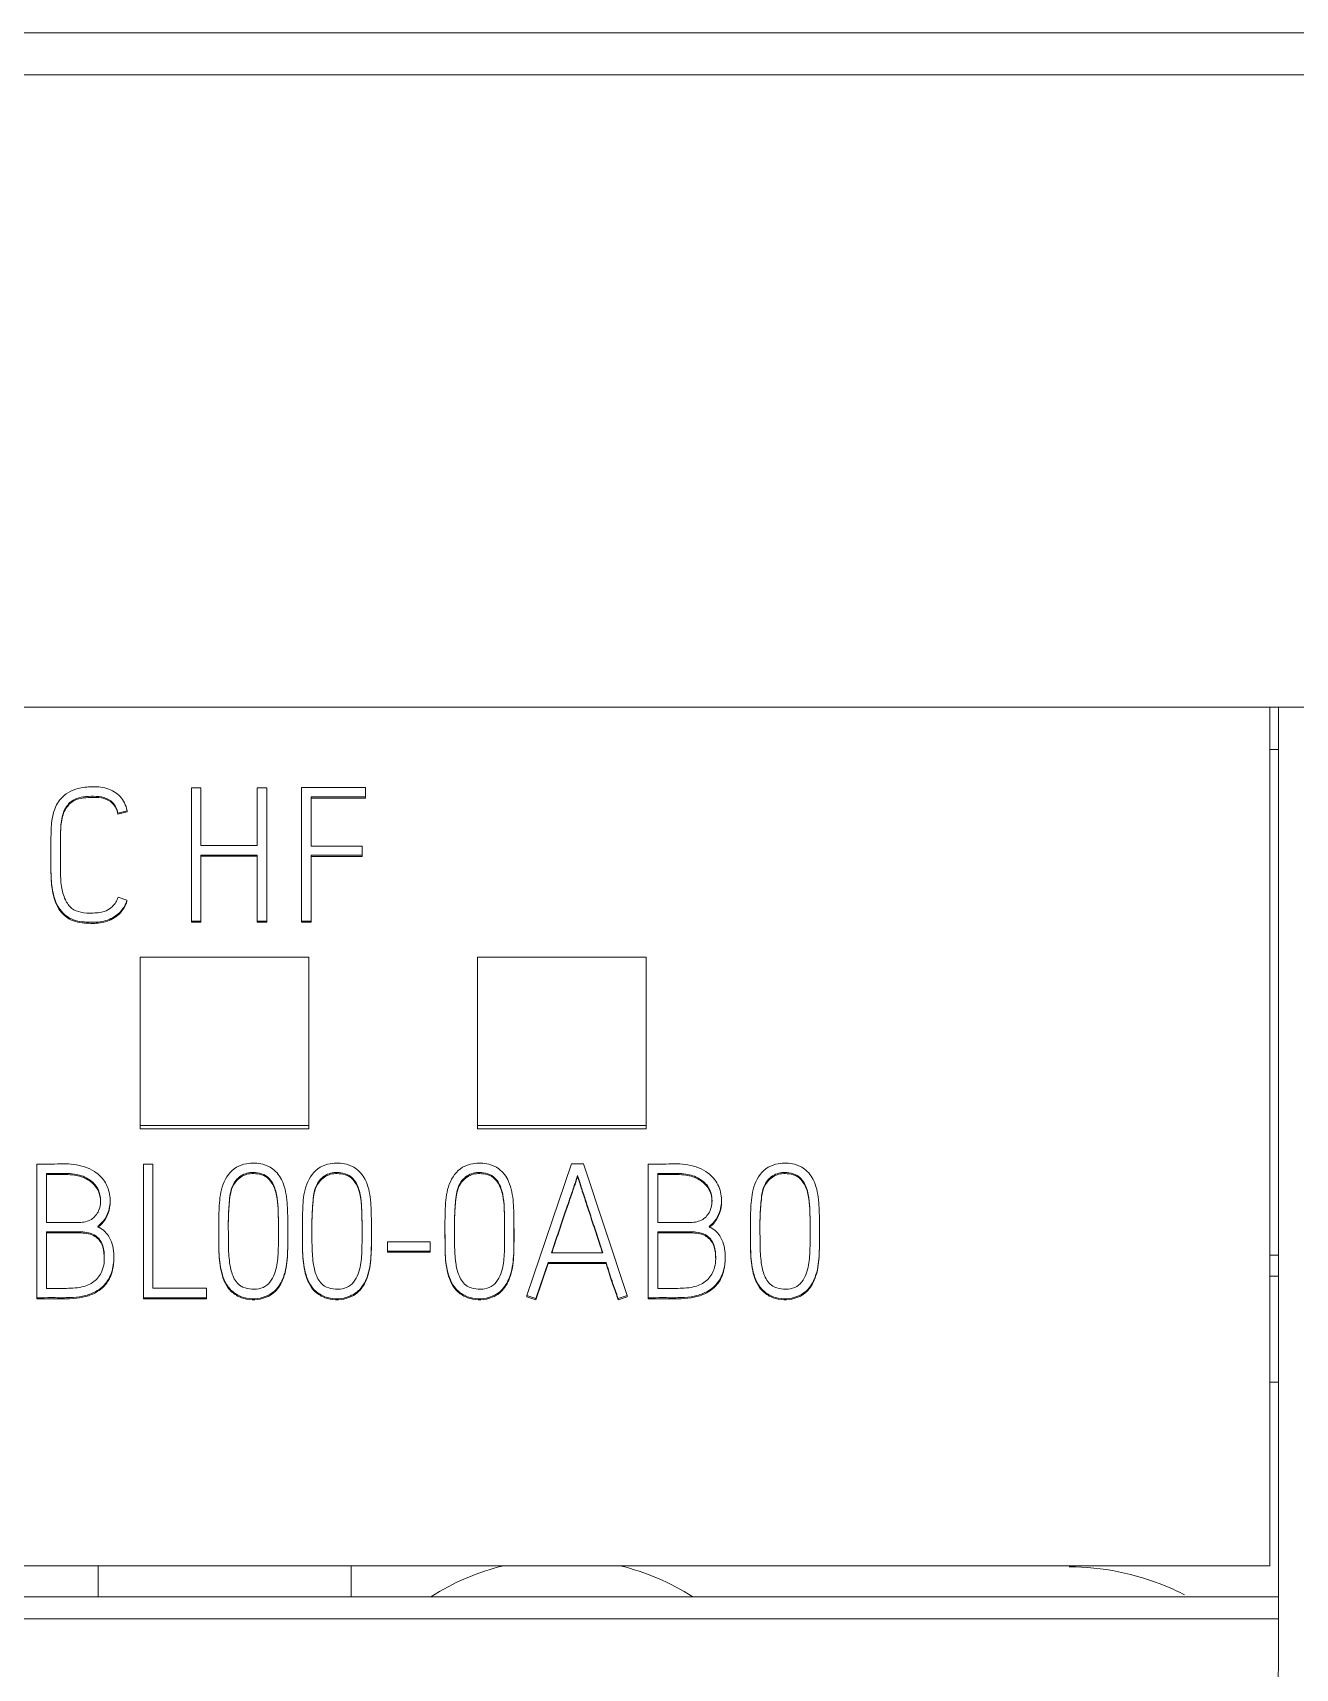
# Model space of a CAD drawing. Header units: millimetres. Extents: x 1359 to 3577, y 1336 to 3557.
# Drawn here: x 2626.29 to 2641.27, y 3042.16 to 3061.56 of the extents above; entities that cross this region are included whole.
import ezdxf

# ---------------------------------------------------------------- set-up
doc = ezdxf.new("R2010")
doc.units = ezdxf.units.MM
doc.layers.add('000-PI-Oprema', color=30, linetype='Continuous', lineweight=5)
doc.layers.add('002-PI-Kabelska kanalica', color=150, linetype='Continuous')

msp = doc.modelspace()

# ---------------------------------------------------------------- linework, layer by layer
at = {"layer": '000-PI-Oprema', "color": 0, "linetype": 'ByBlock', "lineweight": 0}
for p, q in [((2640.971, 3053.556), (2616.171, 3053.556)), ((2640.971, 3053.556), (2641.071, 3053.556)), ((2640.971, 3043.373), (2640.971, 3053.556)), ((2645.971, 3053.556), (2641.071, 3053.556)), ((2641.071, 3053.056), (2640.971, 3053.056)), ((2629.483, 3052.603), (2629.483, 3051.02)), ((2630.244, 3052.603), (2629.483, 3052.603)), ((2630.244, 3052.491), (2630.244, 3052.603)), ((2628.178, 3052.601), (2628.178, 3051.018)), ((2628.289, 3052.601), (2628.178, 3052.601)), ((2628.289, 3051.914), (2628.289, 3052.601)), ((2629.072, 3052.601), (2628.959, 3052.601)), ((2628.959, 3052.601), (2628.959, 3051.914)), ((2629.072, 3051.018), (2629.072, 3052.601)), ((2629.596, 3051.909), (2629.596, 3052.491)), ((2629.596, 3052.491), (2630.244, 3052.491)), ((2629.596, 3052.478), (2630.244, 3052.478)), ((2630.244, 3052.491), (2630.244, 3052.478)), ((2627.415, 3052.328), (2627.306, 3052.301)), ((2627.415, 3052.315), (2627.306, 3052.288)), ((2627.306, 3052.301), (2627.306, 3052.288)), ((2627.415, 3052.328), (2627.415, 3052.315)), ((2626.511, 3051.966), (2626.511, 3051.954)), ((2626.511, 3051.831), (2626.511, 3051.844)), ((2628.959, 3051.914), (2628.289, 3051.914)), ((2630.204, 3051.909), (2629.596, 3051.909)), ((2630.204, 3051.799), (2630.204, 3051.909)), ((2626.511, 3051.666), (2626.511, 3051.653)), ((2628.289, 3051.018), (2628.289, 3051.802)), ((2628.289, 3051.802), (2628.959, 3051.802)), ((2628.289, 3051.789), (2628.959, 3051.789)), ((2628.959, 3051.802), (2628.959, 3051.018)), ((2629.596, 3051.02), (2629.596, 3051.799)), ((2629.596, 3051.799), (2630.204, 3051.799)), ((2629.596, 3051.787), (2630.204, 3051.787)), ((2630.204, 3051.799), (2630.204, 3051.787)), ((2627.308, 3051.304), (2627.412, 3051.267)), ((2627.412, 3051.267), (2627.412, 3051.254)), ((2628.178, 3051.018), (2628.289, 3051.018)), ((2628.178, 3051.018), (2628.178, 3051.005)), ((2628.178, 3051.005), (2628.289, 3051.005)), ((2628.289, 3051.018), (2628.289, 3051.005)), ((2628.959, 3051.018), (2628.959, 3051.005)), ((2628.959, 3051.018), (2629.072, 3051.018)), ((2628.959, 3051.005), (2629.072, 3051.005)), ((2629.072, 3051.018), (2629.072, 3051.005)), ((2629.483, 3051.02), (2629.596, 3051.02)), ((2629.483, 3051.02), (2629.483, 3051.007)), ((2629.483, 3051.007), (2629.596, 3051.007)), ((2629.596, 3051.02), (2629.596, 3051.007)), ((2627.571, 3050.592), (2627.571, 3048.593)), ((2629.571, 3050.592), (2627.571, 3050.592)), ((2629.571, 3048.593), (2629.571, 3050.592)), ((2631.571, 3050.592), (2631.571, 3048.593)), ((2633.571, 3050.592), (2631.571, 3050.592)), ((2633.571, 3048.593), (2633.571, 3050.592)), ((2627.571, 3048.593), (2627.571, 3048.555)), ((2627.571, 3048.593), (2629.571, 3048.593)), ((2627.571, 3048.555), (2629.571, 3048.555)), ((2629.571, 3048.593), (2629.571, 3048.555)), ((2631.571, 3048.593), (2631.571, 3048.555)), ((2631.571, 3048.593), (2633.571, 3048.593)), ((2631.571, 3048.555), (2633.571, 3048.555)), ((2633.571, 3048.593), (2633.571, 3048.555)), ((2632.687, 3048.141), (2632.157, 3046.576)), ((2632.829, 3048.141), (2632.687, 3048.141)), ((2633.346, 3046.576), (2632.829, 3048.141)), ((2626.345, 3046.552), (2626.345, 3048.137)), ((2626.458, 3048.025), (2626.458, 3047.444)), ((2627.608, 3048.137), (2627.608, 3046.552)), ((2627.721, 3048.137), (2627.608, 3048.137)), ((2627.721, 3046.664), (2627.721, 3048.137)), ((2632.758, 3048.001), (2632.758, 3047.988)), ((2633.597, 3046.552), (2633.597, 3048.137)), ((2633.71, 3048.025), (2633.71, 3047.444)), ((2627.213, 3047.689), (2627.213, 3047.709)), ((2634.465, 3047.689), (2634.465, 3047.709)), ((2628.502, 3047.403), (2628.502, 3047.39)), ((2629.321, 3047.359), (2629.321, 3047.372)), ((2629.494, 3047.403), (2629.494, 3047.39)), ((2630.313, 3047.359), (2630.313, 3047.372)), ((2631.185, 3047.403), (2631.185, 3047.39)), ((2632.004, 3047.359), (2632.004, 3047.372)), ((2634.808, 3047.403), (2634.808, 3047.39)), ((2635.628, 3047.359), (2635.628, 3047.372)), ((2626.458, 3047.334), (2626.458, 3046.662)), ((2630.504, 3047.215), (2630.504, 3047.102)), ((2631.01, 3047.215), (2630.504, 3047.215)), ((2631.01, 3047.102), (2631.01, 3047.215)), ((2633.71, 3047.334), (2633.71, 3046.662)), ((2627.258, 3047.017), (2627.258, 3047.029)), ((2630.504, 3047.102), (2630.504, 3047.09)), ((2630.504, 3047.102), (2631.01, 3047.102)), ((2630.504, 3047.09), (2631.01, 3047.09)), ((2631.01, 3047.102), (2631.01, 3047.09)), ((2633.058, 3047.083), (2632.448, 3047.083)), ((2634.51, 3047.017), (2634.51, 3047.029)), ((2640.971, 3047.056), (2641.071, 3047.056)), ((2632.263, 3046.541), (2632.41, 3046.97)), ((2632.263, 3046.528), (2632.41, 3046.958)), ((2632.41, 3046.97), (2632.41, 3046.958)), ((2632.41, 3046.97), (2633.096, 3046.97)), ((2632.41, 3046.958), (2633.096, 3046.958)), ((2633.096, 3046.97), (2633.096, 3046.958)), ((2640.971, 3046.806), (2641.071, 3046.806)), ((2628.355, 3046.664), (2627.721, 3046.664)), ((2628.355, 3046.552), (2628.355, 3046.664)), ((2626.345, 3046.552), (2626.345, 3046.539)), ((2627.608, 3046.552), (2627.608, 3046.539)), ((2627.608, 3046.552), (2628.355, 3046.552)), ((2627.608, 3046.539), (2628.355, 3046.539)), ((2628.355, 3046.552), (2628.355, 3046.539)), ((2632.157, 3046.576), (2632.157, 3046.564)), ((2632.157, 3046.576), (2632.263, 3046.541)), ((2632.157, 3046.564), (2632.263, 3046.528)), ((2632.263, 3046.541), (2632.263, 3046.528)), ((2633.238, 3046.541), (2633.346, 3046.576)), ((2633.238, 3046.528), (2633.346, 3046.564)), ((2633.238, 3046.541), (2633.238, 3046.528)), ((2633.346, 3046.576), (2633.346, 3046.564)), ((2633.597, 3046.552), (2633.597, 3046.539)), ((2640.971, 3045.551), (2641.071, 3045.551)), ((2640.971, 3043.373), (2616.171, 3043.373)), ((2627.071, 3043.373), (2627.071, 3043.005)), ((2630.071, 3043.373), (2630.071, 3043.005)), ((2641.071, 3043.005), (2616.071, 3043.005)), ((2641.071, 3042.742), (2616.071, 3042.742))]:
    msp.add_line(p, q, dxfattribs=at)
for start, end in [(103.753, 122.3801), (57.6199, 76.247)]:
    msp.add_arc((2632.571, 3040.556), 2.9, start, end, dxfattribs=at)
for points, knots in [([(2641.071, 3042.742), (2641.071, 3045.263), (2641.071, 3048.868), (2641.071, 3052.471), (2641.071, 3053.556)], [0, 0, 0, 0, 0.698854, 1, 1, 1, 1]), ([(2627.412, 3051.267), (2627.405, 3051.241), (2627.379, 3051.178), (2627.293, 3051.078), (2627.14, 3051.006), (2626.95, 3051.002), (2626.75, 3051.022), (2626.589, 3051.168), (2626.527, 3051.364), (2626.508, 3051.572), (2626.512, 3051.783), (2626.511, 3051.988), (2626.513, 3052.194), (2626.556, 3052.388), (2626.673, 3052.529), (2626.82, 3052.596), (2626.986, 3052.617), (2627.174, 3052.608), (2627.348, 3052.505), (2627.4, 3052.396), (2627.415, 3052.328)], [0, 0, 0, 0, 0.023749, 0.063372, 0.118592, 0.172501, 0.236244, 0.297229, 0.359591, 0.421629, 0.490644, 0.554667, 0.610982, 0.680492, 0.733777, 0.772528, 0.826559, 0.886213, 0.942216, 1, 1, 1, 1]), ([(2627.306, 3052.301), (2627.295, 3052.352), (2627.259, 3052.429), (2627.14, 3052.493), (2627.018, 3052.502), (2626.899, 3052.495), (2626.776, 3052.468), (2626.672, 3052.365), (2626.627, 3052.199), (2626.624, 3052.017), (2626.625, 3051.822), (2626.623, 3051.628), (2626.628, 3051.439), (2626.669, 3051.281), (2626.748, 3051.163), (2626.874, 3051.113), (2627.013, 3051.113), (2627.148, 3051.123), (2627.256, 3051.197), (2627.293, 3051.259), (2627.308, 3051.304)], [0, 0, 0, 0, 0.052928, 0.097969, 0.144851, 0.190624, 0.232935, 0.284925, 0.348337, 0.424764, 0.49245, 0.572241, 0.64631, 0.708712, 0.757514, 0.801091, 0.856423, 0.915681, 0.949914, 1, 1, 1, 1]), ([(2627.306, 3052.288), (2627.295, 3052.34), (2627.259, 3052.416), (2627.14, 3052.481), (2627.018, 3052.489), (2626.899, 3052.483), (2626.776, 3052.455), (2626.672, 3052.352), (2626.627, 3052.186), (2626.624, 3052.005), (2626.625, 3051.834), (2626.624, 3051.73), (2626.624, 3051.685)], [0, 0, 0, 0, 0.097342, 0.180178, 0.266401, 0.350584, 0.428399, 0.524015, 0.640638, 0.781197, 0.905681, 1, 1, 1, 1]), ([(2627.412, 3051.254), (2627.405, 3051.229), (2627.379, 3051.166), (2627.293, 3051.065), (2627.14, 3050.993), (2626.95, 3050.989), (2626.75, 3051.009), (2626.589, 3051.155), (2626.527, 3051.351), (2626.512, 3051.519), (2626.511, 3051.62), (2626.511, 3051.654)], [0, 0, 0, 0, 0.052439, 0.139927, 0.261857, 0.380889, 0.521635, 0.656293, 0.793992, 0.930972, 1, 1, 1, 1]), ([(2626.345, 3048.137), (2626.404, 3048.137), (2626.55, 3048.135), (2626.783, 3048.148), (2627.018, 3048.076), (2627.173, 3047.921), (2627.223, 3047.741), (2627.205, 3047.579), (2627.142, 3047.464), (2627.091, 3047.416), (2627.066, 3047.397)], [0, 0, 0, 0, 0.121799, 0.300471, 0.478612, 0.608153, 0.736749, 0.853072, 0.938599, 1, 1, 1, 1]), ([(2628.832, 3048.141), (2628.789, 3048.134), (2628.665, 3048.093), (2628.531, 3047.901), (2628.499, 3047.603), (2628.503, 3047.307), (2628.502, 3047.052), (2628.532, 3046.842), (2628.592, 3046.677), (2628.773, 3046.542), (2628.976, 3046.524), (2629.18, 3046.619), (2629.29, 3046.812), (2629.321, 3047.046), (2629.32, 3047.3), (2629.321, 3047.555), (2629.31, 3047.767), (2629.257, 3047.953), (2629.165, 3048.079), (2629.006, 3048.151), (2628.895, 3048.153), (2628.832, 3048.141)], [0, 0, 0, 0, 0.03125, 0.09375, 0.15625, 0.25, 0.3125, 0.34375, 0.40625, 0.4375, 0.5, 0.546875, 0.59375, 0.65625, 0.71875, 0.78125, 0.84375, 0.875, 0.921875, 0.953125, 1, 1, 1, 1]), ([(2629.824, 3048.141), (2629.781, 3048.134), (2629.657, 3048.093), (2629.523, 3047.901), (2629.491, 3047.603), (2629.495, 3047.307), (2629.494, 3047.052), (2629.524, 3046.842), (2629.584, 3046.677), (2629.765, 3046.542), (2629.968, 3046.524), (2630.171, 3046.619), (2630.282, 3046.812), (2630.313, 3047.046), (2630.312, 3047.3), (2630.313, 3047.555), (2630.302, 3047.767), (2630.249, 3047.953), (2630.157, 3048.079), (2629.998, 3048.151), (2629.887, 3048.153), (2629.824, 3048.141)], [0, 0, 0, 0, 0.03125, 0.09375, 0.15625, 0.25, 0.3125, 0.34375, 0.40625, 0.4375, 0.5, 0.546875, 0.59375, 0.65625, 0.71875, 0.78125, 0.84375, 0.875, 0.921875, 0.953125, 1, 1, 1, 1]), ([(2631.515, 3048.141), (2631.472, 3048.134), (2631.348, 3048.093), (2631.214, 3047.901), (2631.182, 3047.603), (2631.186, 3047.307), (2631.185, 3047.052), (2631.215, 3046.842), (2631.275, 3046.677), (2631.456, 3046.542), (2631.659, 3046.524), (2631.862, 3046.619), (2631.973, 3046.812), (2632.004, 3047.046), (2632.003, 3047.3), (2632.004, 3047.555), (2631.993, 3047.767), (2631.94, 3047.953), (2631.848, 3048.079), (2631.689, 3048.151), (2631.578, 3048.153), (2631.515, 3048.141)], [0, 0, 0, 0, 0.03125, 0.09375, 0.15625, 0.25, 0.3125, 0.34375, 0.40625, 0.4375, 0.5, 0.546875, 0.59375, 0.65625, 0.71875, 0.78125, 0.84375, 0.875, 0.921875, 0.953125, 1, 1, 1, 1]), ([(2633.597, 3048.137), (2633.656, 3048.137), (2633.802, 3048.135), (2634.035, 3048.148), (2634.27, 3048.076), (2634.425, 3047.921), (2634.475, 3047.741), (2634.457, 3047.579), (2634.394, 3047.464), (2634.343, 3047.416), (2634.318, 3047.397)], [0, 0, 0, 0, 0.121799, 0.300471, 0.478612, 0.608153, 0.736749, 0.853072, 0.938599, 1, 1, 1, 1]), ([(2635.138, 3048.141), (2635.096, 3048.134), (2634.972, 3048.093), (2634.838, 3047.901), (2634.806, 3047.603), (2634.81, 3047.307), (2634.809, 3047.052), (2634.838, 3046.842), (2634.899, 3046.677), (2635.08, 3046.542), (2635.283, 3046.524), (2635.486, 3046.619), (2635.597, 3046.812), (2635.628, 3047.046), (2635.627, 3047.3), (2635.628, 3047.555), (2635.616, 3047.767), (2635.564, 3047.953), (2635.472, 3048.079), (2635.312, 3048.151), (2635.202, 3048.153), (2635.138, 3048.141)], [0, 0, 0, 0, 0.03125, 0.09375, 0.15625, 0.25, 0.3125, 0.34375, 0.40625, 0.4375, 0.5, 0.546875, 0.59375, 0.65625, 0.71875, 0.78125, 0.84375, 0.875, 0.921875, 0.953125, 1, 1, 1, 1]), ([(2626.458, 3047.444), (2626.506, 3047.444), (2626.592, 3047.443), (2626.721, 3047.445), (2626.851, 3047.439), (2626.995, 3047.462), (2627.094, 3047.586), (2627.109, 3047.729), (2627.065, 3047.872), (2626.95, 3047.977), (2626.777, 3048.032), (2626.609, 3048.023), (2626.498, 3048.025), (2626.458, 3048.025)], [0, 0, 0, 0, 0.089881, 0.159215, 0.241238, 0.333496, 0.41712, 0.515535, 0.593949, 0.688978, 0.794399, 0.924872, 1, 1, 1, 1]), ([(2627.1, 3047.688), (2627.1, 3047.7), (2627.097, 3047.755), (2627.065, 3047.859), (2626.95, 3047.964), (2626.777, 3048.019), (2626.609, 3048.01), (2626.498, 3048.012), (2626.458, 3048.012)], [0, 0, 0, 0, 0.046506, 0.200835, 0.387866, 0.595348, 0.852137, 1, 1, 1, 1]), ([(2629.058, 3048.001), (2629.028, 3048.019), (2628.939, 3048.042), (2628.793, 3048.034), (2628.651, 3047.9), (2628.626, 3047.701), (2628.613, 3047.495), (2628.616, 3047.317), (2628.615, 3047.142), (2628.624, 3046.984), (2628.658, 3046.811), (2628.742, 3046.686), (2628.902, 3046.641), (2629.093, 3046.668), (2629.195, 3046.889), (2629.21, 3047.126), (2629.21, 3047.374), (2629.208, 3047.602), (2629.193, 3047.777), (2629.149, 3047.913), (2629.088, 3047.982), (2629.058, 3048.001)], [0, 0, 0, 0, 0.03125, 0.078125, 0.125, 0.1875, 0.25, 0.3125, 0.34375, 0.40625, 0.453125, 0.5, 0.53125, 0.59375, 0.65625, 0.71875, 0.8125, 0.875, 0.921875, 0.96875, 1, 1, 1, 1]), ([(2629.058, 3047.988), (2629.028, 3048.006), (2628.939, 3048.029), (2628.793, 3048.021), (2628.651, 3047.887), (2628.626, 3047.688), (2628.615, 3047.525), (2628.615, 3047.428), (2628.615, 3047.401)], [0, 0, 0, 0, 0.114194, 0.285486, 0.456777, 0.685166, 0.913555, 1, 1, 1, 1]), ([(2629.21, 3047.314), (2629.21, 3047.341), (2629.21, 3047.439), (2629.208, 3047.589), (2629.193, 3047.765), (2629.149, 3047.901), (2629.088, 3047.97), (2629.058, 3047.988)], [0, 0, 0, 0, 0.115044, 0.410029, 0.631268, 0.852507, 1, 1, 1, 1]), ([(2630.05, 3048.001), (2630.02, 3048.019), (2629.931, 3048.042), (2629.785, 3048.034), (2629.643, 3047.9), (2629.618, 3047.701), (2629.605, 3047.495), (2629.608, 3047.317), (2629.607, 3047.142), (2629.616, 3046.984), (2629.65, 3046.811), (2629.734, 3046.686), (2629.894, 3046.641), (2630.085, 3046.668), (2630.187, 3046.889), (2630.202, 3047.126), (2630.202, 3047.374), (2630.2, 3047.602), (2630.185, 3047.777), (2630.141, 3047.913), (2630.08, 3047.982), (2630.05, 3048.001)], [0, 0, 0, 0, 0.03125, 0.078125, 0.125, 0.1875, 0.25, 0.3125, 0.34375, 0.40625, 0.453125, 0.5, 0.53125, 0.59375, 0.65625, 0.71875, 0.8125, 0.875, 0.921875, 0.96875, 1, 1, 1, 1]), ([(2630.05, 3047.988), (2630.02, 3048.006), (2629.931, 3048.029), (2629.785, 3048.021), (2629.643, 3047.887), (2629.618, 3047.688), (2629.607, 3047.525), (2629.607, 3047.428), (2629.607, 3047.401)], [0, 0, 0, 0, 0.114194, 0.285486, 0.456777, 0.685166, 0.913555, 1, 1, 1, 1]), ([(2630.202, 3047.314), (2630.202, 3047.341), (2630.201, 3047.439), (2630.2, 3047.589), (2630.185, 3047.765), (2630.141, 3047.901), (2630.08, 3047.97), (2630.05, 3047.988)], [0, 0, 0, 0, 0.115044, 0.410029, 0.631268, 0.852507, 1, 1, 1, 1]), ([(2631.741, 3048.001), (2631.711, 3048.019), (2631.622, 3048.042), (2631.476, 3048.034), (2631.334, 3047.9), (2631.309, 3047.701), (2631.296, 3047.495), (2631.299, 3047.317), (2631.298, 3047.142), (2631.307, 3046.984), (2631.341, 3046.811), (2631.425, 3046.686), (2631.585, 3046.641), (2631.776, 3046.668), (2631.878, 3046.889), (2631.893, 3047.126), (2631.893, 3047.374), (2631.891, 3047.602), (2631.876, 3047.777), (2631.832, 3047.913), (2631.771, 3047.982), (2631.741, 3048.001)], [0, 0, 0, 0, 0.03125, 0.078125, 0.125, 0.1875, 0.25, 0.3125, 0.34375, 0.40625, 0.453125, 0.5, 0.53125, 0.59375, 0.65625, 0.71875, 0.8125, 0.875, 0.921875, 0.96875, 1, 1, 1, 1]), ([(2631.741, 3047.988), (2631.711, 3048.006), (2631.622, 3048.029), (2631.476, 3048.021), (2631.334, 3047.887), (2631.309, 3047.688), (2631.298, 3047.525), (2631.298, 3047.428), (2631.298, 3047.401)], [0, 0, 0, 0, 0.114194, 0.285486, 0.456777, 0.685166, 0.913555, 1, 1, 1, 1]), ([(2631.893, 3047.314), (2631.893, 3047.341), (2631.892, 3047.439), (2631.891, 3047.589), (2631.876, 3047.765), (2631.832, 3047.901), (2631.771, 3047.97), (2631.741, 3047.988)], [0, 0, 0, 0, 0.115044, 0.410029, 0.631268, 0.852507, 1, 1, 1, 1]), ([(2632.448, 3047.083), (2632.458, 3047.115), (2632.48, 3047.181), (2632.514, 3047.279), (2632.547, 3047.378), (2632.58, 3047.475), (2632.612, 3047.568), (2632.642, 3047.656), (2632.67, 3047.738), (2632.695, 3047.812), (2632.717, 3047.877), (2632.735, 3047.931), (2632.748, 3047.97), (2632.755, 3047.992), (2632.758, 3048.001)], [0, 0, 0, 0, 0.106118, 0.213594, 0.322428, 0.429305, 0.530911, 0.627246, 0.716632, 0.797389, 0.869519, 0.929228, 0.972722, 1, 1, 1, 1]), ([(2632.452, 3047.083), (2632.461, 3047.111), (2632.482, 3047.172), (2632.514, 3047.267), (2632.547, 3047.365), (2632.58, 3047.462), (2632.612, 3047.556), (2632.642, 3047.643), (2632.67, 3047.725), (2632.695, 3047.799), (2632.717, 3047.864), (2632.735, 3047.918), (2632.748, 3047.958), (2632.755, 3047.979), (2632.758, 3047.988)], [0, 0, 0, 0, 0.09357, 0.202554, 0.312916, 0.421294, 0.524326, 0.622014, 0.712654, 0.794544, 0.867687, 0.928234, 0.972339, 1, 1, 1, 1]), ([(2632.758, 3048.001), (2632.761, 3047.992), (2632.768, 3047.971), (2632.781, 3047.931), (2632.798, 3047.877), (2632.819, 3047.812), (2632.843, 3047.738), (2632.87, 3047.656), (2632.899, 3047.568), (2632.929, 3047.475), (2632.961, 3047.378), (2632.994, 3047.279), (2633.026, 3047.181), (2633.047, 3047.115), (2633.058, 3047.083)], [0, 0, 0, 0, 0.027336, 0.070868, 0.130595, 0.202708, 0.283396, 0.372662, 0.4689, 0.570509, 0.677489, 0.786433, 0.893936, 1, 1, 1, 1]), ([(2632.758, 3047.988), (2632.761, 3047.979), (2632.768, 3047.958), (2632.781, 3047.918), (2632.798, 3047.864), (2632.819, 3047.799), (2632.843, 3047.725), (2632.87, 3047.643), (2632.899, 3047.556), (2632.929, 3047.462), (2632.961, 3047.365), (2632.994, 3047.267), (2633.025, 3047.172), (2633.045, 3047.111), (2633.054, 3047.083)], [0, 0, 0, 0, 0.02772, 0.071862, 0.132428, 0.205553, 0.287375, 0.377893, 0.475483, 0.578518, 0.686999, 0.797473, 0.906485, 1, 1, 1, 1]), ([(2633.71, 3047.444), (2633.758, 3047.444), (2633.844, 3047.443), (2633.974, 3047.445), (2634.103, 3047.439), (2634.247, 3047.462), (2634.346, 3047.586), (2634.361, 3047.729), (2634.318, 3047.872), (2634.202, 3047.977), (2634.029, 3048.032), (2633.861, 3048.023), (2633.751, 3048.025), (2633.71, 3048.025)], [0, 0, 0, 0, 0.089881, 0.159215, 0.241238, 0.333496, 0.41712, 0.515535, 0.593949, 0.688978, 0.794399, 0.924872, 1, 1, 1, 1]), ([(2634.352, 3047.688), (2634.352, 3047.7), (2634.349, 3047.755), (2634.318, 3047.859), (2634.202, 3047.964), (2634.029, 3048.019), (2633.861, 3048.01), (2633.751, 3048.012), (2633.71, 3048.012)], [0, 0, 0, 0, 0.046506, 0.200835, 0.387866, 0.595348, 0.852137, 1, 1, 1, 1]), ([(2635.364, 3048.001), (2635.334, 3048.019), (2635.246, 3048.042), (2635.1, 3048.034), (2634.958, 3047.9), (2634.933, 3047.701), (2634.919, 3047.495), (2634.922, 3047.317), (2634.922, 3047.142), (2634.931, 3046.984), (2634.965, 3046.811), (2635.049, 3046.686), (2635.209, 3046.641), (2635.4, 3046.668), (2635.501, 3046.889), (2635.517, 3047.126), (2635.517, 3047.374), (2635.515, 3047.602), (2635.5, 3047.777), (2635.456, 3047.913), (2635.394, 3047.982), (2635.364, 3048.001)], [0, 0, 0, 0, 0.03125, 0.078125, 0.125, 0.1875, 0.25, 0.3125, 0.34375, 0.40625, 0.453125, 0.5, 0.53125, 0.59375, 0.65625, 0.71875, 0.8125, 0.875, 0.921875, 0.96875, 1, 1, 1, 1]), ([(2635.364, 3047.988), (2635.334, 3048.006), (2635.246, 3048.029), (2635.1, 3048.021), (2634.958, 3047.887), (2634.933, 3047.688), (2634.922, 3047.525), (2634.921, 3047.428), (2634.921, 3047.401)], [0, 0, 0, 0, 0.114194, 0.285486, 0.456777, 0.685166, 0.913555, 1, 1, 1, 1]), ([(2635.517, 3047.314), (2635.517, 3047.341), (2635.516, 3047.439), (2635.515, 3047.589), (2635.5, 3047.765), (2635.456, 3047.901), (2635.394, 3047.97), (2635.364, 3047.988)], [0, 0, 0, 0, 0.115044, 0.410029, 0.631268, 0.852507, 1, 1, 1, 1]), ([(2627.213, 3047.691), (2627.213, 3047.645), (2627.2, 3047.557), (2627.142, 3047.452), (2627.091, 3047.403), (2627.066, 3047.385)], [0, 0, 0, 0, 0.39415, 0.746816, 1, 1, 1, 1]), ([(2634.465, 3047.691), (2634.465, 3047.645), (2634.452, 3047.557), (2634.394, 3047.452), (2634.343, 3047.403), (2634.318, 3047.385)], [0, 0, 0, 0, 0.39415, 0.746816, 1, 1, 1, 1]), ([(2627.066, 3047.397), (2627.12, 3047.368), (2627.218, 3047.286), (2627.265, 3047.088), (2627.252, 3046.891), (2627.173, 3046.704), (2627.013, 3046.6), (2626.848, 3046.557), (2626.688, 3046.551), (2626.519, 3046.553), (2626.403, 3046.552), (2626.345, 3046.552)], [0, 0, 0, 0, 0.103943, 0.238103, 0.352261, 0.47238, 0.599265, 0.688206, 0.785795, 0.892897, 1, 1, 1, 1]), ([(2628.502, 3047.39), (2628.502, 3047.344), (2628.503, 3047.213), (2628.502, 3047.039), (2628.532, 3046.829), (2628.592, 3046.664), (2628.773, 3046.53), (2628.976, 3046.511), (2629.18, 3046.606), (2629.29, 3046.8), (2629.321, 3047.033), (2629.321, 3047.227), (2629.321, 3047.336), (2629.321, 3047.359)], [0, 0, 0, 0, 0.065476, 0.18556, 0.245602, 0.365686, 0.425728, 0.545812, 0.635875, 0.725938, 0.846022, 0.966106, 1, 1, 1, 1]), ([(2629.494, 3047.39), (2629.494, 3047.344), (2629.495, 3047.213), (2629.494, 3047.039), (2629.524, 3046.829), (2629.584, 3046.664), (2629.765, 3046.53), (2629.968, 3046.511), (2630.171, 3046.606), (2630.282, 3046.8), (2630.313, 3047.033), (2630.313, 3047.227), (2630.313, 3047.336), (2630.313, 3047.359)], [0, 0, 0, 0, 0.065476, 0.18556, 0.245602, 0.365686, 0.425728, 0.545812, 0.635875, 0.725938, 0.846022, 0.966106, 1, 1, 1, 1]), ([(2631.185, 3047.39), (2631.185, 3047.344), (2631.186, 3047.213), (2631.185, 3047.039), (2631.215, 3046.829), (2631.275, 3046.664), (2631.456, 3046.53), (2631.659, 3046.511), (2631.862, 3046.606), (2631.973, 3046.8), (2632.004, 3047.033), (2632.004, 3047.227), (2632.004, 3047.336), (2632.004, 3047.359)], [0, 0, 0, 0, 0.065476, 0.18556, 0.245602, 0.365686, 0.425728, 0.545812, 0.635875, 0.725938, 0.846022, 0.966106, 1, 1, 1, 1]), ([(2634.318, 3047.397), (2634.372, 3047.368), (2634.47, 3047.286), (2634.518, 3047.088), (2634.504, 3046.891), (2634.425, 3046.704), (2634.265, 3046.6), (2634.1, 3046.557), (2633.94, 3046.551), (2633.771, 3046.553), (2633.655, 3046.552), (2633.597, 3046.552)], [0, 0, 0, 0, 0.103943, 0.238103, 0.352261, 0.47238, 0.599265, 0.688206, 0.785795, 0.892897, 1, 1, 1, 1]), ([(2634.808, 3047.39), (2634.808, 3047.344), (2634.809, 3047.213), (2634.809, 3047.039), (2634.838, 3046.829), (2634.899, 3046.664), (2635.08, 3046.53), (2635.283, 3046.511), (2635.486, 3046.606), (2635.597, 3046.8), (2635.628, 3047.033), (2635.627, 3047.227), (2635.628, 3047.336), (2635.628, 3047.359)], [0, 0, 0, 0, 0.065476, 0.18556, 0.245602, 0.365686, 0.425728, 0.545812, 0.635875, 0.725938, 0.846022, 0.966106, 1, 1, 1, 1]), ([(2626.458, 3046.662), (2626.497, 3046.662), (2626.601, 3046.663), (2626.742, 3046.661), (2626.894, 3046.677), (2627.029, 3046.731), (2627.138, 3046.873), (2627.15, 3047.043), (2627.129, 3047.204), (2627.015, 3047.325), (2626.838, 3047.337), (2626.653, 3047.333), (2626.523, 3047.334), (2626.458, 3047.334)], [0, 0, 0, 0, 0.066156, 0.175169, 0.23737, 0.32413, 0.412445, 0.52466, 0.605148, 0.683631, 0.78156, 0.89078, 1, 1, 1, 1]), ([(2627.144, 3047.014), (2627.144, 3047.025), (2627.142, 3047.085), (2627.129, 3047.192), (2627.015, 3047.312), (2626.838, 3047.324), (2626.653, 3047.32), (2626.523, 3047.321), (2626.458, 3047.321)], [0, 0, 0, 0, 0.039686, 0.202294, 0.36085, 0.558693, 0.779347, 1, 1, 1, 1]), ([(2633.71, 3046.662), (2633.749, 3046.662), (2633.853, 3046.663), (2633.994, 3046.661), (2634.146, 3046.677), (2634.281, 3046.731), (2634.39, 3046.873), (2634.402, 3047.043), (2634.381, 3047.204), (2634.267, 3047.325), (2634.09, 3047.337), (2633.905, 3047.333), (2633.775, 3047.334), (2633.71, 3047.334)], [0, 0, 0, 0, 0.066156, 0.175169, 0.23737, 0.32413, 0.412445, 0.52466, 0.605148, 0.683631, 0.78156, 0.89078, 1, 1, 1, 1]), ([(2634.396, 3047.014), (2634.396, 3047.025), (2634.395, 3047.085), (2634.381, 3047.192), (2634.267, 3047.312), (2634.09, 3047.324), (2633.905, 3047.32), (2633.775, 3047.321), (2633.71, 3047.321)], [0, 0, 0, 0, 0.039686, 0.202294, 0.36085, 0.558693, 0.779347, 1, 1, 1, 1]), ([(2627.258, 3047.018), (2627.258, 3046.972), (2627.246, 3046.863), (2627.173, 3046.691), (2627.013, 3046.588), (2626.848, 3046.544), (2626.688, 3046.538), (2626.519, 3046.54), (2626.403, 3046.539), (2626.345, 3046.539)], [0, 0, 0, 0, 0.115677, 0.279669, 0.452899, 0.574324, 0.707557, 0.853779, 1, 1, 1, 1]), ([(2634.51, 3047.018), (2634.51, 3046.972), (2634.498, 3046.863), (2634.425, 3046.691), (2634.265, 3046.588), (2634.1, 3046.544), (2633.94, 3046.538), (2633.771, 3046.54), (2633.655, 3046.539), (2633.597, 3046.539)], [0, 0, 0, 0, 0.115677, 0.279669, 0.452899, 0.574324, 0.707557, 0.853779, 1, 1, 1, 1]), ([(2633.096, 3046.97), (2633.102, 3046.95), (2633.114, 3046.912), (2633.132, 3046.855), (2633.149, 3046.802), (2633.166, 3046.753), (2633.181, 3046.708), (2633.196, 3046.665), (2633.211, 3046.623), (2633.225, 3046.581), (2633.233, 3046.554), (2633.238, 3046.541)], [0, 0, 0, 0, 0.138948, 0.27018, 0.393699, 0.508312, 0.612826, 0.707241, 0.810993, 0.908573, 1, 1, 1, 1]), ([(2633.096, 3046.958), (2633.102, 3046.938), (2633.114, 3046.899), (2633.132, 3046.842), (2633.149, 3046.789), (2633.166, 3046.74), (2633.181, 3046.696), (2633.196, 3046.653), (2633.211, 3046.611), (2633.225, 3046.569), (2633.233, 3046.542), (2633.238, 3046.528)], [0, 0, 0, 0, 0.138948, 0.27018, 0.393699, 0.508312, 0.612826, 0.707241, 0.810993, 0.908573, 1, 1, 1, 1]), ([(2639.959, 3043.027), (2639.887, 3043.064), (2639.455, 3043.263), (2638.982, 3043.36), (2638.589, 3043.36), (2638.589, 3043.36), (2638.589, 3043.36)], [0, 0, 0, 0, 0.171752, 1, 1, 1, 1, 1, 1]), ([(2641.071, 3042.156), (2641.071, 3042.349), (2641.071, 3042.544), (2641.071, 3042.74), (2641.071, 3042.742)], [0, 0, 0, 0, 0.989298, 1, 1, 1, 1]), ([(2641.071, 3042.156), (2641.071, 3042.091), (2641.065, 3042.026), (2641.046, 3041.931), (2641.038, 3041.899), (2641.019, 3041.837), (2641.008, 3041.806), (2640.971, 3041.715), (2640.94, 3041.658), (2640.887, 3041.577), (2640.868, 3041.55), (2640.826, 3041.499), (2640.804, 3041.475), (2640.736, 3041.405), (2640.686, 3041.364), (2640.604, 3041.31), (2640.576, 3041.293), (2640.518, 3041.262), (2640.459, 3041.233), (2640.398, 3041.211), (2640.351, 3041.197), (2640.335, 3041.192), (2640.303, 3041.184), (2640.287, 3041.18), (2640.207, 3041.164), (2640.141, 3041.157), (2640.075, 3041.156)], [0, 0, 0, 0, 0.125, 0.125, 0.1875, 0.1875, 0.25, 0.25, 0.375, 0.375, 0.4375, 0.4375, 0.5, 0.5, 0.625, 0.625, 0.6875, 0.6875, 0.75, 0.8125, 0.8125, 0.84375, 0.84375, 0.875, 0.875, 1, 1, 1, 1])]:
    msp.add_open_spline(points, degree=3, knots=knots, dxfattribs=at)
at = {"layer": '002-PI-Kabelska kanalica', "color": 0, "linetype": 'ByBlock', "lineweight": 0}
for p, q in [((2909.771, 3061.556), (2531.571, 3061.556)), ((2909.771, 3061.056), (2531.571, 3061.056))]:
    msp.add_line(p, q, dxfattribs=at)

doc.saveas('drawing.dxf')
